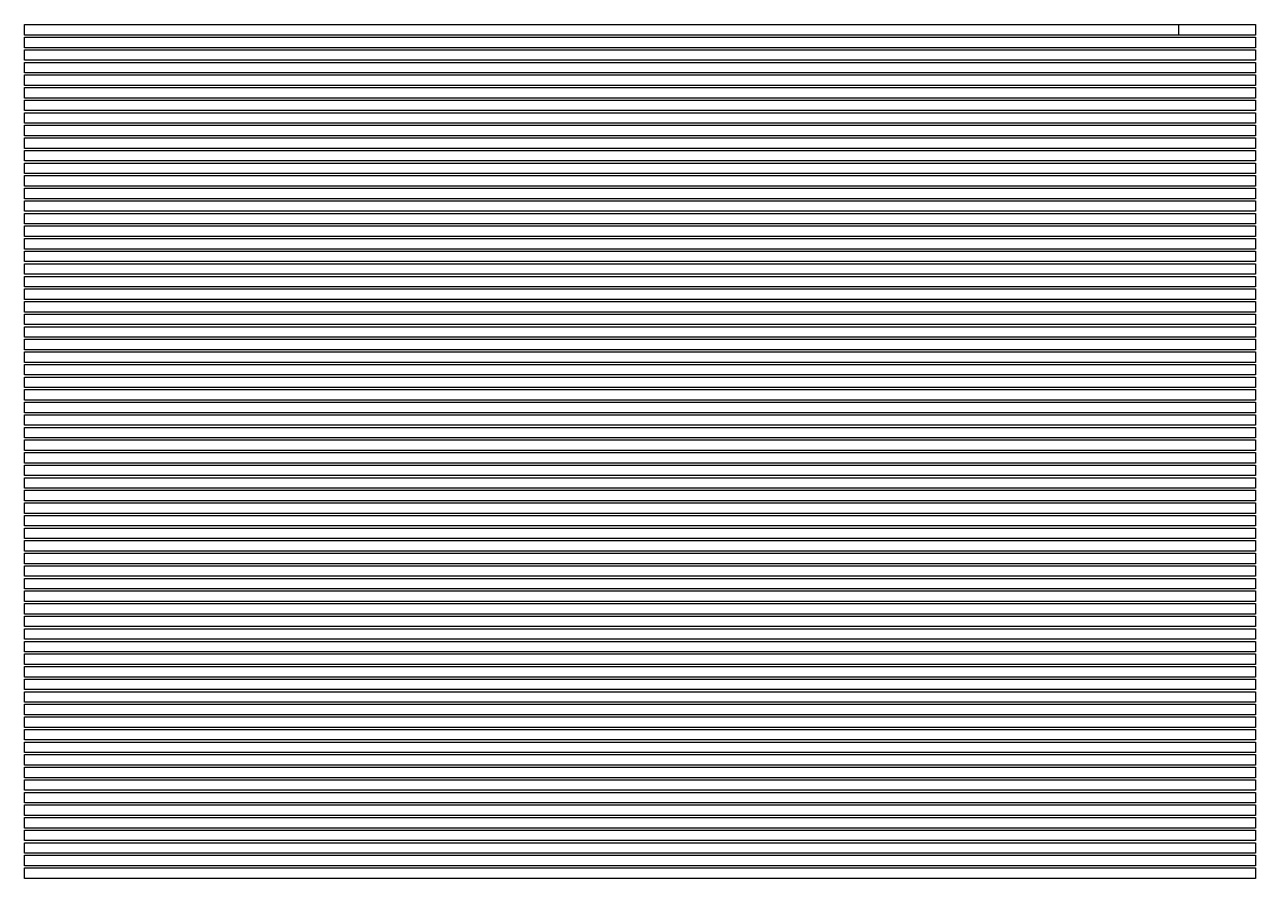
# Model space of a CAD drawing. Extents: x 5 to 165, y 180 to 291.
import ezdxf

# ---------------------------------------------------------------- set-up
doc = ezdxf.new("R2010")
doc.units = 0
doc.layers.add('Ebene_1', color=7, linetype='CONTINUOUS')

msp = doc.modelspace()

# ---------------------------------------------------------------- linework, layer by layer
at = {"layer": 'Ebene_1', "color": 7}
for points in [[(5.00737, 290.967737), (155.00732, 290.967737), (155.00732, 289.604192), (5.00737, 289.604192), (5.00737, 290.967737), (155.007278, 290.967737), (155.007278, 289.604192), (5.007328, 289.604192), (5.007328, 290.967737), (155.00732, 290.967737), (155.00732, 289.604192), (5.00737, 289.604192), (5.00737, 290.967737), (165.007328, 290.967737), (165.007328, 289.604192), (5.007328, 289.604192), (5.007328, 290.967737), (165.007328, 290.967737), (165.007328, 289.604192), (5.007328, 289.604192)], [(5.007328, 289.331487), (165.007328, 289.331487), (165.007328, 287.967942), (5.007328, 287.967942)], [(5.007328, 287.695227), (165.007328, 287.695227), (165.007328, 286.331682), (5.007328, 286.331682)], [(5.007328, 286.058977), (165.007328, 286.058977), (165.007328, 284.695432), (5.007328, 284.695432)], [(5.007328, 284.422717), (165.007328, 284.422717), (165.007328, 283.059172), (5.007328, 283.059172)], [(5.007328, 282.786467), (165.007328, 282.786467), (165.007328, 281.422922), (5.007328, 281.422922)], [(5.007328, 281.150217), (165.007328, 281.150217), (165.007328, 279.786672), (5.007328, 279.786672)], [(5.007328, 279.513937), (165.007328, 279.513937), (165.007328, 278.150392), (5.007328, 278.150392)], [(5.007328, 277.877737), (165.007328, 277.877737), (165.007328, 276.514192), (5.007328, 276.514192)], [(5.007328, 276.241437), (165.007328, 276.241437), (165.007328, 274.877892), (5.007328, 274.877892)], [(5.007328, 274.605237), (165.007328, 274.605237), (165.007328, 273.241692), (5.007328, 273.241692)], [(5.007328, 272.968937), (165.007328, 272.968937), (165.007328, 271.605392), (5.007328, 271.605392)], [(5.007328, 271.332737), (165.007328, 271.332737), (165.007328, 269.969192), (5.007328, 269.969192)], [(5.007328, 269.696437), (165.007328, 269.696437), (165.007328, 268.332892), (5.007328, 268.332892)], [(5.007328, 268.060137), (165.007328, 268.060137), (165.007328, 266.696592), (5.007328, 266.696592)], [(5.007328, 266.423937), (165.007328, 266.423937), (165.007328, 265.060392), (5.007328, 265.060392)], [(5.007328, 264.787637), (165.007328, 264.787637), (165.007328, 263.424092), (5.007328, 263.424092)], [(5.007328, 263.151437), (165.007328, 263.151437), (165.007328, 261.787892), (5.007328, 261.787892)], [(5.007328, 261.515137), (165.007328, 261.515137), (165.007328, 260.151592), (5.007328, 260.151592)], [(5.007328, 259.878937), (165.007328, 259.878937), (165.007328, 258.515392), (5.007328, 258.515392)], [(5.007328, 258.242637), (165.007328, 258.242637), (165.007328, 256.879092), (5.007328, 256.879092)], [(5.007328, 256.606437), (165.007328, 256.606437), (165.007328, 255.242892), (5.007328, 255.242892)], [(5.007328, 254.970137), (165.007328, 254.970137), (165.007328, 253.606592), (5.007328, 253.606592)], [(5.007328, 253.333937), (165.007328, 253.333937), (165.007328, 251.970392), (5.007328, 251.970392)], [(5.007328, 251.697637), (165.007328, 251.697637), (165.007328, 250.334092), (5.007328, 250.334092)], [(5.007328, 250.061337), (165.007328, 250.061337), (165.007328, 248.697792), (5.007328, 248.697792)], [(5.007328, 248.425137), (165.007328, 248.425137), (165.007328, 247.061592), (5.007328, 247.061592)], [(5.007328, 246.788837), (165.007328, 246.788837), (165.007328, 245.425292), (5.007328, 245.425292)], [(5.007328, 245.152637), (165.007328, 245.152637), (165.007328, 243.789092), (5.007328, 243.789092)], [(5.007328, 243.516337), (165.007328, 243.516337), (165.007328, 242.152792), (5.007328, 242.152792)], [(5.007328, 241.880137), (165.007328, 241.880137), (165.007328, 240.516592), (5.007328, 240.516592)], [(5.007328, 240.243837), (165.007328, 240.243837), (165.007328, 238.880292), (5.007328, 238.880292)], [(5.007328, 238.607637), (165.007328, 238.607637), (165.007328, 237.244092), (5.007328, 237.244092)], [(5.007328, 236.971337), (165.007328, 236.971337), (165.007328, 235.607792), (5.007328, 235.607792)], [(5.007328, 235.335137), (165.007328, 235.335137), (165.007328, 233.971592), (5.007328, 233.971592)], [(5.007328, 233.698837), (165.007328, 233.698837), (165.007328, 232.335292), (5.007328, 232.335292)], [(5.007328, 232.062637), (165.007328, 232.062637), (165.007328, 230.699092), (5.007328, 230.699092)], [(5.007328, 230.426337), (165.007328, 230.426337), (165.007328, 229.062792), (5.007328, 229.062792)], [(5.007328, 228.790037), (165.007328, 228.790037), (165.007328, 227.426492), (5.007328, 227.426492)], [(5.007328, 227.153837), (165.007328, 227.153837), (165.007328, 225.790292), (5.007328, 225.790292)], [(5.007328, 225.517537), (165.007328, 225.517537), (165.007328, 224.153992), (5.007328, 224.153992)], [(5.007328, 223.881337), (165.007328, 223.881337), (165.007328, 222.517792), (5.007328, 222.517792)], [(5.007328, 222.245037), (165.007328, 222.245037), (165.007328, 220.881492), (5.007328, 220.881492)], [(5.007328, 220.608837), (165.007328, 220.608837), (165.007328, 219.245292), (5.007328, 219.245292)], [(5.007328, 218.972537), (165.007328, 218.972537), (165.007328, 217.608992), (5.007328, 217.608992)], [(5.007328, 217.336337), (165.007328, 217.336337), (165.007328, 215.972792), (5.007328, 215.972792)], [(5.007328, 215.700037), (165.007328, 215.700037), (165.007328, 214.336492), (5.007328, 214.336492)], [(5.007328, 214.063837), (165.007328, 214.063837), (165.007328, 212.700292), (5.007328, 212.700292)], [(5.007328, 212.427537), (165.007328, 212.427537), (165.007328, 211.063992), (5.007328, 211.063992)], [(5.007328, 210.791337), (165.007328, 210.791337), (165.007328, 209.427792), (5.007328, 209.427792)], [(5.007328, 209.155037), (165.007328, 209.155037), (165.007328, 207.791492), (5.007328, 207.791492)], [(5.007328, 207.518737), (165.007328, 207.518737), (165.007328, 206.155192), (5.007328, 206.155192)], [(5.007328, 205.882537), (165.007328, 205.882537), (165.007328, 204.518992), (5.007328, 204.518992)], [(5.007328, 204.246237), (165.007328, 204.246237), (165.007328, 202.882692), (5.007328, 202.882692)], [(5.007328, 202.610037), (165.007328, 202.610037), (165.007328, 201.246492), (5.007328, 201.246492)], [(5.007328, 200.973737), (165.007328, 200.973737), (165.007328, 199.610192), (5.007328, 199.610192)], [(5.007328, 199.337537), (165.007328, 199.337537), (165.007328, 197.973992), (5.007328, 197.973992)], [(5.007328, 197.701237), (165.007328, 197.701237), (165.007328, 196.337692), (5.007328, 196.337692)], [(5.007328, 196.065037), (165.007328, 196.065037), (165.007328, 194.701492), (5.007328, 194.701492)], [(5.007328, 194.428737), (165.007328, 194.428737), (165.007328, 193.065192), (5.007328, 193.065192)], [(5.007328, 192.792537), (165.007328, 192.792537), (165.007328, 191.428992), (5.007328, 191.428992)], [(5.007328, 191.156237), (165.007328, 191.156237), (165.007328, 189.792692), (5.007328, 189.792692)], [(5.007328, 189.519737), (165.007328, 189.519737), (165.007328, 188.156192), (5.007328, 188.156192)], [(5.007328, 187.883737), (165.007328, 187.883737), (165.007328, 186.520192), (5.007328, 186.520192)], [(5.007328, 186.247737), (165.007328, 186.247737), (165.007328, 184.884192), (5.007328, 184.884192)], [(5.007328, 184.610737), (165.007328, 184.610737), (165.007328, 183.247192), (5.007328, 183.247192)], [(5.007328, 182.974737), (165.007328, 182.974737), (165.007328, 181.611192), (5.007328, 181.611192)], [(5.007328, 181.338737), (165.007328, 181.338737), (165.007328, 179.975192), (5.007328, 179.975192)]]:
    msp.add_lwpolyline(points, close=True, dxfattribs=at)

doc.saveas('drawing.dxf')
